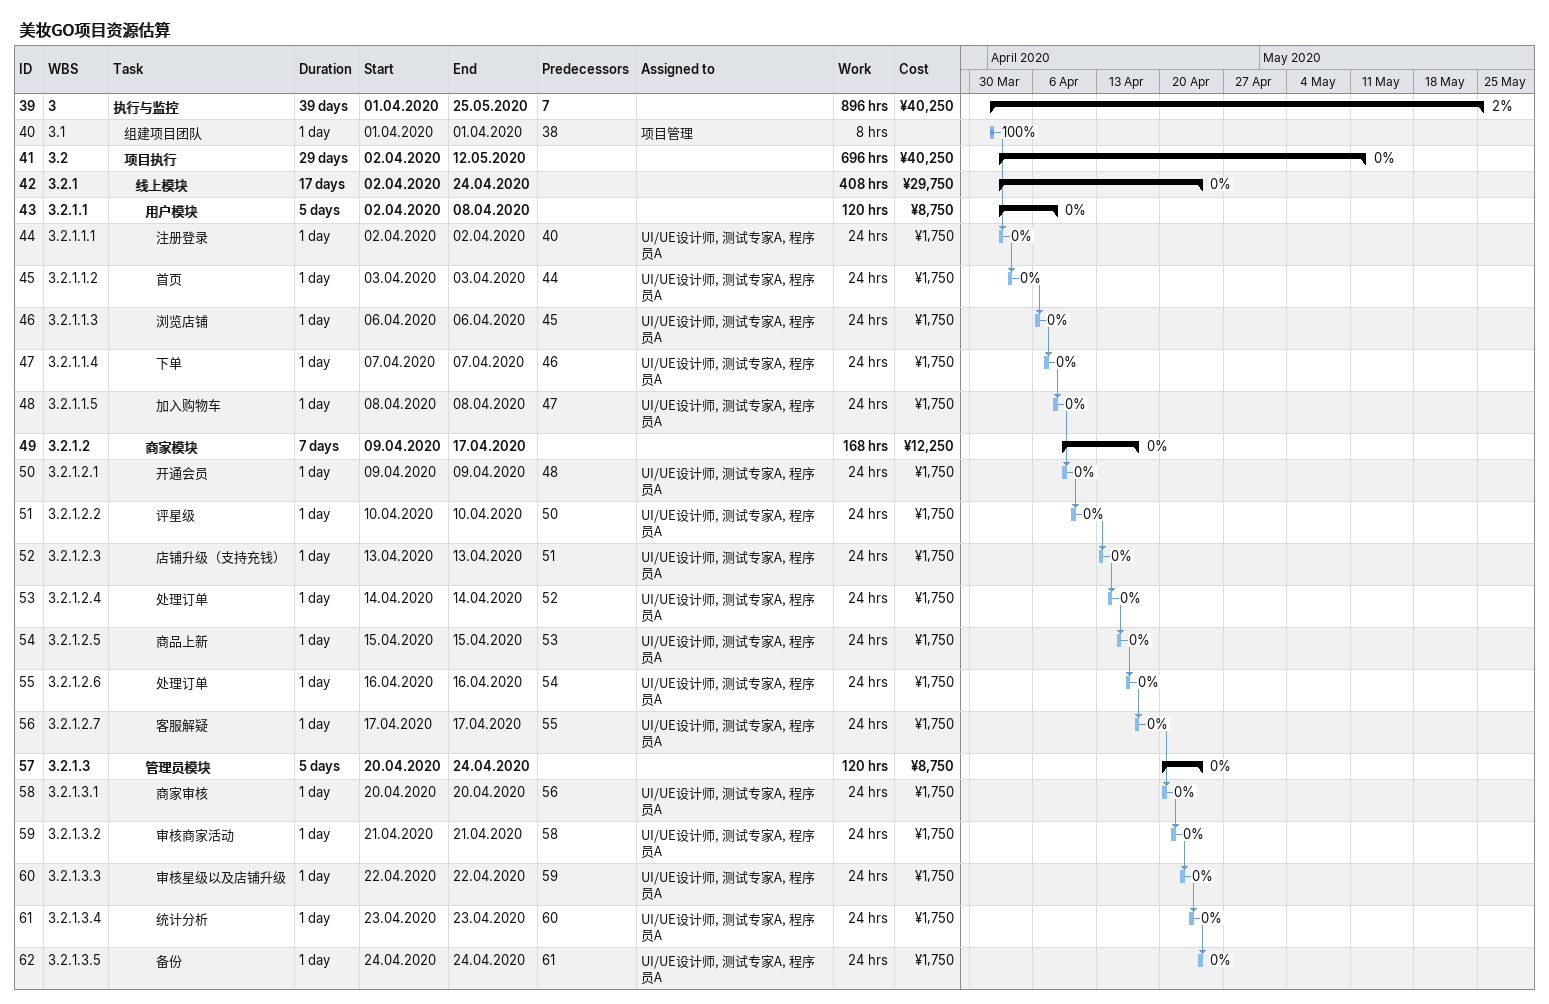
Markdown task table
美妆GO项目资源估算

| ID | WBS | Task | Duration | Start | Finish | Predecessors | Resources | % complete | Work (h) | Cost (¥) |
|---|---|---|---|---|---|---|---|---|---|---|
| 39 | 3 | **执行与监控** | 39d | 2020-04-01 | 2020-05-25 | 7 |  | 2 | 896 | 40250 |
| 40 | 3.1 | 组建项目团队 | 1d | 2020-04-01 | 2020-04-01 | 38 | 项目管理 | 100 | 8 |  |
| 41 | 3.2 | **项目执行** | 29d | 2020-04-02 | 2020-05-12 |  |  | 0 | 696 | 40250 |
| 42 | 3.2.1 | **线上模块** | 17d | 2020-04-02 | 2020-04-24 |  |  | 0 | 408 | 29750 |
| 43 | 3.2.1.1 | **用户模块** | 5d | 2020-04-02 | 2020-04-08 |  |  | 0 | 120 | 8750 |
| 44 | 3.2.1.1.1 | 注册登录 | 1d | 2020-04-02 | 2020-04-02 | 40 | UI/UE设计师, 测试专家A, 程序员A | 0 | 24 | 1750 |
| 45 | 3.2.1.1.2 | 首页 | 1d | 2020-04-03 | 2020-04-03 | 44 | UI/UE设计师, 测试专家A, 程序员A | 0 | 24 | 1750 |
| 46 | 3.2.1.1.3 | 浏览店铺 | 1d | 2020-04-06 | 2020-04-06 | 45 | UI/UE设计师, 测试专家A, 程序员A | 0 | 24 | 1750 |
| 47 | 3.2.1.1.4 | 下单 | 1d | 2020-04-07 | 2020-04-07 | 46 | UI/UE设计师, 测试专家A, 程序员A | 0 | 24 | 1750 |
| 48 | 3.2.1.1.5 | 加入购物车 | 1d | 2020-04-08 | 2020-04-08 | 47 | UI/UE设计师, 测试专家A, 程序员A | 0 | 24 | 1750 |
| 49 | 3.2.1.2 | **商家模块** | 7d | 2020-04-09 | 2020-04-17 |  |  | 0 | 168 | 12250 |
| 50 | 3.2.1.2.1 | 开通会员 | 1d | 2020-04-09 | 2020-04-09 | 48 | UI/UE设计师, 测试专家A, 程序员A | 0 | 24 | 1750 |
| 51 | 3.2.1.2.2 | 评星级 | 1d | 2020-04-10 | 2020-04-10 | 50 | UI/UE设计师, 测试专家A, 程序员A | 0 | 24 | 1750 |
| 52 | 3.2.1.2.3 | 店铺升级（支持充钱） | 1d | 2020-04-13 | 2020-04-13 | 51 | UI/UE设计师, 测试专家A, 程序员A | 0 | 24 | 1750 |
| 53 | 3.2.1.2.4 | 处理订单 | 1d | 2020-04-14 | 2020-04-14 | 52 | UI/UE设计师, 测试专家A, 程序员A | 0 | 24 | 1750 |
| 54 | 3.2.1.2.5 | 商品上新 | 1d | 2020-04-15 | 2020-04-15 | 53 | UI/UE设计师, 测试专家A, 程序员A | 0 | 24 | 1750 |
| 55 | 3.2.1.2.6 | 处理订单 | 1d | 2020-04-16 | 2020-04-16 | 54 | UI/UE设计师, 测试专家A, 程序员A | 0 | 24 | 1750 |
| 56 | 3.2.1.2.7 | 客服解疑 | 1d | 2020-04-17 | 2020-04-17 | 55 | UI/UE设计师, 测试专家A, 程序员A | 0 | 24 | 1750 |
| 57 | 3.2.1.3 | **管理员模块** | 5d | 2020-04-20 | 2020-04-24 |  |  | 0 | 120 | 8750 |
| 58 | 3.2.1.3.1 | 商家审核 | 1d | 2020-04-20 | 2020-04-20 | 56 | UI/UE设计师, 测试专家A, 程序员A | 0 | 24 | 1750 |
| 59 | 3.2.1.3.2 | 审核商家活动 | 1d | 2020-04-21 | 2020-04-21 | 58 | UI/UE设计师, 测试专家A, 程序员A | 0 | 24 | 1750 |
| 60 | 3.2.1.3.3 | 审核星级以及店铺升级 | 1d | 2020-04-22 | 2020-04-22 | 59 | UI/UE设计师, 测试专家A, 程序员A | 0 | 24 | 1750 |
| 61 | 3.2.1.3.4 | 统计分析 | 1d | 2020-04-23 | 2020-04-23 | 60 | UI/UE设计师, 测试专家A, 程序员A | 0 | 24 | 1750 |
| 62 | 3.2.1.3.5 | 备份 | 1d | 2020-04-24 | 2020-04-24 | 61 | UI/UE设计师, 测试专家A, 程序员A | 0 | 24 | 1750 |
